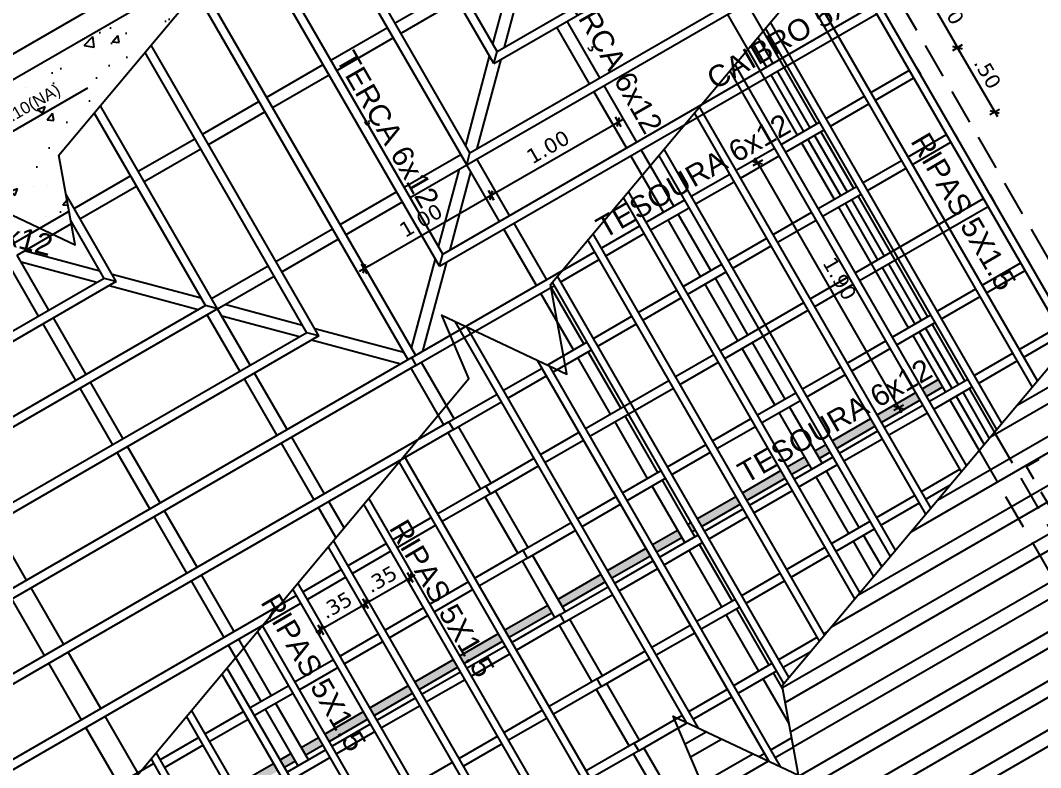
# Model space of a CAD drawing. Extents: x 249 to 354, y 55 to 132.
# Drawn here: x 298.59 to 305.47, y 74.99 to 80.03 of the extents above; entities that cross this region are included whole.
import ezdxf

# ---------------------------------------------------------------- set-up
doc = ezdxf.new("R2010")
doc.units = 0
doc.header["$LTSCALE"] = 0.005
doc.header["$PDMODE"] = 3
for name, pattern in [('CONTINU', [0]), ('DASHDOT', [25.4, 12.7, -6.35, 0, -6.35]), ('HIDDEN', [9.525, 6.35, -3.175])]:
    doc.linetypes.add(name, pattern=pattern)
doc.layers.get('0').update_dxf_attribs({"linetype": 'CONTINUOUS'})
doc.layers.get('Defpoints').update_dxf_attribs({"linetype": 'CONTINUOUS'})
for name, color, linetype in [('01', 1, 'CONTINUOUS'), ('A-CONST', 2, 'DASHDOT'), ('A-PISOS-NIVEL', 1, 'CONTINUOUS'), ('A-PROJCOBERTURA', 7, 'HIDDEN'), ('ARQ-ALV-CORTE', 5, 'CONTINUOUS'), ('ARQ-ALV-ENCOBERTA', 8, 'CONTINUOUS'), ('ARQ-CTA-1_075', 1, 'CONTINUOUS'), ('ARQ-MOB-VISTA', 1, 'CONTINU'), ('ARQ-SMB-1_100', 1, 'CONTINUOUS'), ('ARQ-TLH-VISTA1', 2, 'CONTINUOUS'), ('ARQ-TXT-1_075', 2, 'CONTINUOUS'), ('EST-MAD-VISTA1', 2, 'CONTINUOUS')]:
    doc.layers.add(name, color=color, linetype=linetype)
doc.styles.add('ESC-50-A20', font='arial.ttf', dxfattribs={"height": 0.1})
doc.styles.add('FNDE Text Cota 0075', font='verdana.ttf', dxfattribs={"height": 0.1})
doc.styles.add('FNDE Texto Cota 0025', font='verdana.ttf', dxfattribs={"height": 0.04})
doc.dimstyles.new('FNDE 1-0025', dxfattribs={"dimscale": 5, "dimtxt": 0.04, "dimasz": 0.01, "dimexe": 0.15, "dimexo": 0.15, "dimgap": 0.005, "dimtad": 1, "dimzin": 1, "dimdsep": 46, "dimtxsty": 'FNDE Texto Cota 0025', "dimblk": 'tic', "dimcen": 0.015, "dimdle": 0.15, "dimse1": 1, "dimse2": 1, "dimclrd": 251, "dimclre": 251, "dimclrt": 256, "dimaunit": 1, "dimadec": 3, "dimazin": 0, "dimtfac": 1, "dimtix": 1, "dimtmove": 2, "dimatfit": 3, "dimfxl": 0.15, "dimtvp": 1, "dimtolj": 1, "dimtzin": 0, "dimarcsym": 0})
doc.dimstyles.new('FNDE 1-075', dxfattribs={"dimscale": 2.5, "dimtxt": 0.1, "dimasz": 0.015, "dimexe": 0.15, "dimexo": 0.15, "dimgap": 0.015, "dimtad": 1, "dimzin": 4, "dimdsep": 46, "dimtxsty": 'FNDE Text Cota 0075', "dimblk": 'tic', "dimcen": 0.025, "dimdle": 0.15, "dimse1": 1, "dimse2": 1, "dimclrd": 251, "dimclre": 251, "dimclrt": 256, "dimaunit": 1, "dimadec": 3, "dimazin": 0, "dimtfac": 1, "dimtix": 1, "dimtmove": 2, "dimatfit": 3, "dimldrblk": 'DOTSMALL', "dimfxl": 0.15, "dimtvp": 1, "dimtolj": 1, "dimtzin": 0, "dimarcsym": 0})

# ---------------------------------------------------------------- blocks, each defined once
blk = doc.blocks.new('FNDE-Nível Planta-1_100')
at = {"linetype": 'Continuous', "ltscale": 0.5}
h = blk.add_hatch(color=1, dxfattribs=at)
h.paths.add_polyline_path([(135.657, 7.813), (135.657, 7.981, 0.414214), (135.489, 7.813)])
h.paths.add_polyline_path([(135.657, 7.813), (135.657, 7.645, 0.414214), (135.825, 7.813)])
at = {"color": 1}
for p, q in [((135.657, 8.065), (135.657, 7.561)), ((135.405, 7.813), (135.825, 7.813)), ((135.825, 7.813), (137.338, 7.813))]:
    blk.add_line(p, q, dxfattribs=at)
blk.add_circle((135.657, 7.813), 0.168, dxfattribs=at)
blk = doc.blocks.new('tic')
at = {"color": 251}
for p, q in [((-1, 0), (1, 0)), ((0, -1), (0, 1))]:
    blk.add_line(p, q, dxfattribs=at)
blk.add_line((-0.6, -0.6), (0.6, 0.6))
blk = doc.blocks.new('*D5')
at = {"layer": 'ARQ-CTA-1_075', "color": 251, "lineweight": -2, "transparency": 16777216}
blk.add_line((304.683, 80.2427), (304.8955, 79.8747), dxfattribs=at)
at = {"layer": 'Defpoints', "color": 0, "transparency": 16777216}
for p in [(304.3986, 80.1218), (304.9143, 79.8422), (304.6486, 79.6888)]:
    blk.add_point(p, dxfattribs=at)
at = {"layer": 'ARQ-CTA-1_075', "color": 251, "lineweight": -2, "transparency": 16777216, "xscale": 0.0375, "yscale": 0.0375, "zscale": 0.0375}
for p, rotation in [((304.6643, 80.2752), 119.9999955986708), ((304.9143, 79.8422), 299.9999955986709)]:
    blk.add_blockref('tic', p, dxfattribs=dict(at, rotation=rotation))
at = {"layer": 'ARQ-CTA-1_075', "transparency": 16777216, "insert": (304.8668, 80.1035), "char_height": 0.1, "attachment_point": 5, "rotation": 300, "style": 'FNDE Text Cota 0075'}
blk.add_mtext('\\A1;.50', dxfattribs=at)
blk = doc.blocks.new('_DotSmall')
at = {"color": 0, "linetype": 'ByBlock', "const_width": 0.5}
blk.add_lwpolyline([(-0.0625, 0, 1), (0.0625, 0, 1)], format="xyb", close=True, dxfattribs=at)
blk = doc.blocks.new('*D6')
at = {"layer": 'ARQ-CTA-1_075', "color": 251, "lineweight": -2, "transparency": 16777216}
blk.add_line((304.933, 79.8097), (305.1455, 79.4417), dxfattribs=at)
at = {"layer": 'Defpoints', "color": 0, "transparency": 16777216}
for p in [(304.6486, 79.6888), (305.1643, 79.4092), (304.8986, 79.2558)]:
    blk.add_point(p, dxfattribs=at)
at = {"layer": 'ARQ-CTA-1_075', "color": 251, "lineweight": -2, "transparency": 16777216, "xscale": 0.0375, "yscale": 0.0375, "zscale": 0.0375}
for p, rotation in [((304.9143, 79.8422), 119.9999955986821), ((305.1643, 79.4092), 299.9999955986821)]:
    blk.add_blockref('tic', p, dxfattribs=dict(at, rotation=rotation))
at = {"layer": 'ARQ-CTA-1_075', "transparency": 16777216, "insert": (305.1168, 79.6705), "char_height": 0.1, "attachment_point": 5, "rotation": 300, "style": 'FNDE Text Cota 0075'}
blk.add_mtext('\\A1;.50', dxfattribs=at)
blk = doc.blocks.new('*D7')
at = {"layer": 'ARQ-CTA-1_075', "color": 251, "lineweight": -2, "transparency": 16777216}
blk.add_line((301.8016, 78.8649), (302.594, 79.3224), dxfattribs=at)
at = {"layer": 'Defpoints', "color": 0, "transparency": 16777216}
for p in [(302.6265, 79.3412), (302.7165, 79.1853), (301.8591, 78.6903)]:
    blk.add_point(p, dxfattribs=at)
at = {"layer": 'ARQ-CTA-1_075', "color": 251, "lineweight": -2, "transparency": 16777216, "xscale": 0.0375, "yscale": 0.0375, "zscale": 0.0375}
for p, rotation in [((302.6265, 79.3412), 29.99999559867306), ((301.7691, 78.8462), 209.9999955986731)]:
    blk.add_blockref('tic', p, dxfattribs=dict(at, rotation=rotation))
at = {"layer": 'ARQ-CTA-1_075', "transparency": 16777216, "insert": (302.153, 79.1712), "char_height": 0.1, "attachment_point": 5, "rotation": 30, "style": 'FNDE Text Cota 0075'}
blk.add_mtext('\\A1;1.00', dxfattribs=at)
blk = doc.blocks.new('*D9')
at = {"layer": 'ARQ-CTA-1_075', "color": 251, "lineweight": -2, "transparency": 16777216}
blk.add_line((296.3786, 79.9379), (301.7696, 83.0504), dxfattribs=at)
at = {"layer": 'Defpoints', "color": 0, "transparency": 16777216}
for p in [(301.802, 83.0692), (301.9524, 82.8087), (296.4965, 79.6587)]:
    blk.add_point(p, dxfattribs=at)
at = {"layer": 'ARQ-CTA-1_075', "color": 251, "lineweight": -2, "transparency": 16777216, "xscale": 0.0375, "yscale": 0.0375, "zscale": 0.0375}
for p, rotation in [((301.802, 83.0692), 29.99999559865756), ((296.3461, 79.9192), 209.9999955986576)]:
    blk.add_blockref('tic', p, dxfattribs=dict(at, rotation=rotation))
at = {"layer": 'ARQ-CTA-1_075', "transparency": 16777216, "insert": (299.0293, 81.5717), "char_height": 0.1, "attachment_point": 5, "rotation": 30, "style": 'FNDE Text Cota 0075'}
blk.add_mtext('\\A1;6.30', dxfattribs=at)
blk = doc.blocks.new('*D11')
at = {"layer": 'ARQ-CTA-1_075', "color": 251, "lineweight": -2, "transparency": 16777216}
blk.add_line((295.4519, 79.743), (302.4017, 83.7555), dxfattribs=at)
at = {"layer": 'Defpoints', "color": 0, "transparency": 16777216}
for p in [(302.4342, 83.7743), (302.7318, 83.2587), (295.717, 79.2087)]:
    blk.add_point(p, dxfattribs=at)
at = {"layer": 'ARQ-CTA-1_075', "color": 251, "lineweight": -2, "transparency": 16777216, "xscale": 0.0375, "yscale": 0.0375, "zscale": 0.0375}
for p, rotation in [((302.4342, 83.7743), 29.99999559867355), ((295.4194, 79.7243), 209.9999955986735)]:
    blk.add_blockref('tic', p, dxfattribs=dict(at, rotation=rotation))
at = {"layer": 'ARQ-CTA-1_075', "transparency": 16777216, "insert": (298.8819, 81.827), "char_height": 0.1, "attachment_point": 5, "rotation": 30, "style": 'FNDE Text Cota 0075'}
blk.add_mtext('\\A1;8.10', dxfattribs=at)
blk = doc.blocks.new('*D13')
at = {"layer": 'ARQ-CTA-1_075', "color": 251, "lineweight": -2, "transparency": 16777216}
blk.add_line((295.8357, 78.1947), (303.6732, 64.6197), dxfattribs=at)
at = {"layer": 'Defpoints', "color": 0, "transparency": 16777216}
for p in [(296.167, 78.4293), (304.042, 64.7894), (303.6919, 64.5872)]:
    blk.add_point(p, dxfattribs=at)
at = {"layer": 'ARQ-CTA-1_075', "color": 251, "lineweight": -2, "transparency": 16777216, "xscale": 0.0375, "yscale": 0.0375, "zscale": 0.0375}
for p, rotation in [((295.8169, 78.2271), 119.9999955986726), ((303.6919, 64.5872), 299.9999955986726)]:
    blk.add_blockref('tic', p, dxfattribs=dict(at, rotation=rotation))
at = {"layer": 'ARQ-CTA-1_075', "transparency": 16777216, "insert": (299.8312, 71.4516), "char_height": 0.1, "attachment_point": 5, "rotation": 300, "style": 'FNDE Text Cota 0075'}
blk.add_mtext('\\A1;15.75', dxfattribs=at)
blk = doc.blocks.new('*D15')
at = {"layer": 'ARQ-CTA-1_075', "color": 251, "lineweight": -2, "transparency": 16777216}
blk.add_line((295.1974, 78.8654), (303.9349, 63.7316), dxfattribs=at)
at = {"layer": 'Defpoints', "color": 0, "transparency": 16777216}
for p in [(295.717, 79.2087), (304.492, 64.01), (303.9536, 63.6991)]:
    blk.add_point(p, dxfattribs=at)
at = {"layer": 'ARQ-CTA-1_075', "color": 251, "lineweight": -2, "transparency": 16777216, "xscale": 0.0375, "yscale": 0.0375, "zscale": 0.0375}
for p, rotation in [((295.1786, 78.8978), 119.9999955986736), ((303.9536, 63.6991), 299.9999955986736)]:
    blk.add_blockref('tic', p, dxfattribs=dict(at, rotation=rotation))
at = {"layer": 'ARQ-CTA-1_075', "transparency": 16777216, "insert": (299.6429, 71.3428), "char_height": 0.1, "attachment_point": 5, "rotation": 300, "style": 'FNDE Text Cota 0075'}
blk.add_mtext('\\A1;17.55', dxfattribs=at)
blk = doc.blocks.new('*D51')
at = {"layer": 'ARQ-CTA-1_075', "color": 251, "lineweight": -2, "transparency": 16777216}
blk.add_line((300.6513, 75.9376), (300.8894, 76.075), dxfattribs=at)
at = {"layer": 'Defpoints', "color": 0, "transparency": 16777216}
for p in [(300.9219, 76.0938), (301.0111, 75.9393), (300.708, 75.7643)]:
    blk.add_point(p, dxfattribs=at)
at = {"layer": 'ARQ-CTA-1_075', "color": 251, "lineweight": -2, "transparency": 16777216, "xscale": 0.0375, "yscale": 0.0375, "zscale": 0.0375}
for p, rotation in [((300.9219, 76.0938), 29.99999559865185), ((300.6188, 75.9188), 209.9999955986519)]:
    blk.add_blockref('tic', p, dxfattribs=dict(at, rotation=rotation))
at = {"layer": 'ARQ-CTA-1_075', "transparency": 16777216, "insert": (300.7255, 76.0839), "char_height": 0.1, "attachment_point": 5, "rotation": 30, "style": 'FNDE Text Cota 0075'}
blk.add_mtext('\\A1;.35', dxfattribs=at)
blk = doc.blocks.new('*D52')
at = {"layer": 'ARQ-CTA-1_075', "color": 251, "lineweight": -2, "transparency": 16777216}
blk.add_line((300.9543, 76.1125), (301.1924, 76.25), dxfattribs=at)
at = {"layer": 'Defpoints', "color": 0, "transparency": 16777216}
for p in [(301.2249, 76.2688), (301.3141, 76.1142), (301.0111, 75.9393)]:
    blk.add_point(p, dxfattribs=at)
at = {"layer": 'ARQ-CTA-1_075', "color": 251, "lineweight": -2, "transparency": 16777216, "xscale": 0.0375, "yscale": 0.0375, "zscale": 0.0375}
for p, rotation in [((301.2249, 76.2688), 29.99999559865185), ((300.9219, 76.0938), 209.9999955986519)]:
    blk.add_blockref('tic', p, dxfattribs=dict(at, rotation=rotation))
at = {"layer": 'ARQ-CTA-1_075', "transparency": 16777216, "insert": (301.0286, 76.2589), "char_height": 0.1, "attachment_point": 5, "rotation": 30, "style": 'FNDE Text Cota 0075'}
blk.add_mtext('\\A1;.35', dxfattribs=at)
blk = doc.blocks.new('*D53')
at = {"layer": 'ARQ-CTA-1_075', "color": 251, "lineweight": -2, "transparency": 16777216}
blk.add_line((303.5848, 79.0313), (304.4988, 77.4482), dxfattribs=at)
at = {"layer": 'Defpoints', "color": 0, "transparency": 16777216}
for p in [(303.4578, 79.0013), (304.5176, 77.4158), (304.4093, 77.3533)]:
    blk.add_point(p, dxfattribs=at)
at = {"layer": 'ARQ-CTA-1_075', "color": 251, "lineweight": -2, "transparency": 16777216, "xscale": 0.0375, "yscale": 0.0375, "zscale": 0.0375}
for p, rotation in [((303.5661, 79.0638), 119.9999955986683), ((304.5176, 77.4158), 299.9999955986683)]:
    blk.add_blockref('tic', p, dxfattribs=dict(at, rotation=rotation))
at = {"layer": 'ARQ-CTA-1_075', "transparency": 16777216, "insert": (304.1194, 78.2846), "char_height": 0.1, "attachment_point": 5, "rotation": 300, "style": 'FNDE Text Cota 0075'}
blk.add_mtext('\\A1;1.90', dxfattribs=at)
blk = doc.blocks.new('*D54')
at = {"layer": 'ARQ-CTA-1_075', "color": 251, "lineweight": -2, "transparency": 16777216}
blk.add_line((300.9442, 78.3699), (301.7367, 78.8274), dxfattribs=at)
at = {"layer": 'Defpoints', "color": 0, "transparency": 16777216}
for p in [(301.7691, 78.8462), (301.8591, 78.6903), (301.0018, 78.1953)]:
    blk.add_point(p, dxfattribs=at)
at = {"layer": 'ARQ-CTA-1_075', "color": 251, "lineweight": -2, "transparency": 16777216, "xscale": 0.0375, "yscale": 0.0375, "zscale": 0.0375}
for p, rotation in [((301.7691, 78.8462), 29.99999559867306), ((300.9118, 78.3512), 209.9999955986731)]:
    blk.add_blockref('tic', p, dxfattribs=dict(at, rotation=rotation))
at = {"layer": 'ARQ-CTA-1_075', "transparency": 16777216, "insert": (301.2957, 78.6762), "char_height": 0.1, "attachment_point": 5, "rotation": 30, "style": 'FNDE Text Cota 0075'}
blk.add_mtext('\\A1;1.00', dxfattribs=at)

msp = doc.modelspace()

# ---------------------------------------------------------------- hatches: boundary and pattern name
at = {"layer": '01', "linetype": 'Continuous'}
h = msp.add_hatch(color=251, dxfattribs=at)
h.dxf.hatch_style = 1
h.paths.add_polyline_path([(299.6961, 74.6667), (299.5879, 74.6042), (299.6179, 74.5522), (299.7261, 74.6147)])
h.paths.add_polyline_path([(300.0293, 74.7897), (299.9993, 74.8417), (299.7394, 74.6917), (299.7694, 74.6397)])
h.paths.add_polyline_path([(300.3324, 74.9647), (300.3024, 75.0167), (300.0426, 74.8667), (300.0726, 74.8147)])
h.paths.add_polyline_path([(300.4193, 75.0842), (300.3457, 75.0417), (300.3757, 74.9897), (300.4493, 75.0322)])
h.paths.add_polyline_path([(300.6355, 75.1397), (300.6055, 75.1917), (300.4885, 75.1242), (300.5185, 75.0722)])
h.paths.add_polyline_path([(300.9386, 75.3147), (300.9086, 75.3667), (300.6488, 75.2167), (300.6788, 75.1647)])
h.paths.add_polyline_path([(301.2417, 75.4897), (301.2117, 75.5417), (300.9519, 75.3917), (300.9819, 75.3397)])
h.paths.add_polyline_path([(301.5448, 75.6647), (301.5148, 75.7167), (301.255, 75.5667), (301.285, 75.5147)])
h.paths.add_polyline_path([(301.8479, 75.8397), (301.8179, 75.8917), (301.5581, 75.7417), (301.5881, 75.6897)])
h.paths.add_polyline_path([(302.1813, 76.0323), (302.1513, 76.0842), (301.8612, 75.9167), (301.8912, 75.8647)])
h.paths.add_polyline_path([(302.5407, 76.2398), (302.5107, 76.2917), (302.2206, 76.1242), (302.2506, 76.0723)])
h.paths.add_polyline_path([(302.8438, 76.4148), (302.8138, 76.4667), (302.554, 76.3167), (302.584, 76.2648)])
h.paths.add_polyline_path([(303.056, 76.5373), (303.026, 76.5892), (302.8571, 76.4917), (302.8871, 76.4398)])
h.paths.add_polyline_path([(303.45, 76.7648), (303.42, 76.8167), (303.1602, 76.6667), (303.1902, 76.6148)])
h.paths.add_polyline_path([(303.7532, 76.9398), (303.7232, 76.9917), (303.4633, 76.8417), (303.4933, 76.7898)])
h.paths.add_polyline_path([(303.9134, 77.0323), (303.8834, 77.0842), (303.7665, 77.0167), (303.7965, 76.9648)])
h.paths.add_polyline_path([(303.1169, 76.6417), (303.0953, 76.6292), (303.1253, 76.5773), (303.1469, 76.5898)])
h.paths.add_polyline_path([(304.814, 77.5523), (304.784, 77.6042), (304.6758, 77.5417), (304.7058, 77.4898)])
h.paths.add_polyline_path([(304.6625, 77.4648), (304.6325, 77.5167), (304.3727, 77.3667), (304.4027, 77.3148)])
h.paths.add_polyline_path([(304.3594, 77.2898), (304.3294, 77.3417), (304.0696, 77.1917), (304.0996, 77.1398)])
h.paths.add_polyline_path([(304.0563, 77.1148), (304.0263, 77.1667), (303.9526, 77.1242), (303.9826, 77.0723)])
at = {"layer": 'A-PISOS-NIVEL'}
h = msp.add_hatch(dxfattribs=at)
h.set_pattern_fill('ANSI32', color=256, scale=0.03, angle=165, style=0)
h.set_pattern_definition([(210, (137.56273, 99.5827), (0.142875, -0.24746677), []), (210, (137.43262, 99.61757), (0.142875, -0.24746677), [])])
h.paths.add_polyline_path([(305.9247, 76.5285), (305.8747, 76.6151), (305.9613, 76.6651), (306.0113, 76.5785)], flags=16)
h.paths.add_polyline_path([(302.9798, 74.6492), (302.9473, 74.6305), (300.2336, 71.3858), (304.4638, 64.059), (305.9315, 69.5367)])
h.paths.add_polyline_path([(302.9572, 71.678), (303.343, 71.0099), (302.8287, 71.1584)])
h.paths.add_polyline_path([(305.7782, 77.9822), (303.7308, 75.5411), (303.8409, 74.9366), (303.0913, 75.291), (303.0309, 75.2561), (303.1788, 74.9072), (303.0276, 74.7265), (306.0008, 69.5767), (311.4786, 68.109)])
h.paths.add_polyline_path([(305.7315, 73.2797), (306.2458, 73.1312), (306.1173, 72.6116)])
at = {"layer": 'ARQ-ALV-ENCOBERTA'}
h = msp.add_hatch(dxfattribs=at)
h.set_pattern_fill('AR-CONC', color=251, scale=0.003, style=0)
h.set_pattern_definition([(50, (163.67818, 179.1459), (0.546554, -0.0478173), [0.05715, -0.62865]), (355, (163.6782, 179.1459), (-0.1057303, 0.5731705), [0.04572, -0.5029218]), (100.45144, (163.7237, 179.1419), (0.4408237, 0.5253533), [0.04857, -0.5342707]), (46.1842, (163.6782, 179.2983), (0.813237, -0.126127), [0.085725, -0.942975]), (96.63556, (163.74595, 179.2878), (0.7122124, 0.7422784), [0.072855, -0.801407]), (351.18415, (163.6782, 179.2983), (0.7122124, 0.7422784), [0.06858, -0.754379]), (21, (163.75438, 179.2602), (0.4548432, -0.3067956), [0.05715, -0.62865]), (326, (163.7544, 179.2602), (0.185406, 0.5525639), [0.04572, -0.50292]), (71.45144, (163.7923, 179.2346), (0.6402493, 0.2457683), [0.04857, -0.5342698]), (37.5, (163.67818, 179.14588), (0.0092658, 0.25366512), [0, -0.496824, 0, -0.51054, 0, -0.504825]), (7.5, (163.67818, 179.14588), (0.200459, 0.30054172), [0, -0.291084, 0, -0.485394, 0, -0.192405]), (327.5, (163.50825, 179.14588), (0.40677179, -0.01718623), [0, -0.1905, 0, -0.59436, 0, -0.78867]), (317.5, (163.43205, 179.1459), (0.44438754, 0.0762795), [0, -0.24765, 0, -0.394716, 0, -0.56007])])
h.paths.add_polyline_path([(298.1209, 78.9108), (298.7257, 78.6248), (298.9231, 78.7388), (298.8543, 79.1165), (299.9782, 80.4564), (297.1514, 78.8244), (297.7381, 77.8081), (298.3023, 78.4826)])

# ---------------------------------------------------------------- linework, layer by layer
at = {"layer": 'A-CONST'}
msp.add_lwpolyline([(308.1458, 73.8815), (307.4294, 73.4679), (305.3794, 77.0186), (306.0958, 77.4322)], dxfattribs=at)
at = {"layer": 'A-PISOS-NIVEL', "color": 2}
for p, q in [((301.8095, 79.8163), (300.8439, 81.4887)), ((301.7875, 79.7344), (300.8029, 81.4397)), ((301.6264, 79.1333), (300.502, 81.081)), ((301.6045, 79.0513), (300.4609, 81.032)), ((301.8095, 79.8163), (303.8836, 81.0138)), ((301.7875, 79.7344), (303.9136, 80.9619)), ((301.4434, 78.4503), (300.16, 80.6732)), ((301.4215, 78.3683), (300.119, 80.6243)), ((301.6264, 79.1333), (304.1336, 80.5808)), ((301.6045, 79.0513), (304.1203, 80.5038)), ((301.2604, 77.7673), (299.8181, 80.2656)), ((301.2085, 77.7373), (299.777, 80.2166)), ((301.4434, 78.4503), (304.3403, 80.1228)), ((301.4215, 78.3683), (304.3703, 80.0708)), ((300.5255, 77.9203), (299.4351, 79.8089)), ((300.6074, 77.8983), (299.4761, 79.8579)), ((301.7875, 79.7344), (301.8095, 79.8163)), ((304.3305, 79.5398), (304.5903, 79.6898)), ((304.6336, 79.7148), (304.6636, 79.6628)), ((304.3605, 79.4878), (304.6203, 79.6378)), ((304.0274, 79.3648), (304.2872, 79.5148)), ((299.8424, 78.1033), (299.0931, 79.4012)), ((299.9244, 78.0814), (299.1341, 79.4501)), ((304.0574, 79.3128), (304.3172, 79.4628)), ((303.7243, 79.1898), (303.9841, 79.3398)), ((303.7543, 79.1378), (304.0141, 79.2878)), ((304.8836, 79.2818), (304.9136, 79.2298)), ((304.5805, 79.1068), (304.8403, 79.2568)), ((304.6105, 79.0548), (304.8703, 79.2048)), ((301.6045, 79.0513), (301.6264, 79.1333)), ((303.4212, 79.0148), (303.681, 79.1648)), ((303.4512, 78.9628), (303.711, 79.1128)), ((304.2774, 78.9318), (304.5372, 79.0818)), ((303.118, 78.8398), (303.3779, 78.9898)), ((304.3074, 78.8798), (304.5672, 79.0298)), ((303.148, 78.7878), (303.4079, 78.9378)), ((299.2414, 78.2644), (298.9026, 78.8511)), ((303.9743, 78.7568), (304.2341, 78.9068)), ((304.0043, 78.7048), (304.2641, 78.8548)), ((305.1336, 78.8488), (305.1636, 78.7968)), ((302.8149, 78.6648), (303.0748, 78.8148)), ((304.2243, 78.3238), (305.0903, 78.8238)), ((302.8449, 78.6128), (303.1048, 78.7628)), ((303.6712, 78.5818), (303.931, 78.7318)), ((304.2543, 78.2718), (305.1203, 78.7718)), ((299.1594, 78.2863), (298.9345, 78.6759)), ((302.5118, 78.4898), (302.7716, 78.6398)), ((303.7012, 78.5298), (303.961, 78.6798)), ((302.5418, 78.4378), (302.8016, 78.5878)), ((303.368, 78.4068), (303.6279, 78.5568)), ((303.398, 78.3548), (303.6579, 78.5048)), ((301.2344, 77.7523), (302.4685, 78.4648)), ((301.4215, 78.3683), (301.4434, 78.4503)), ((302.2387, 78.2628), (302.4985, 78.4128)), ((303.0649, 78.2318), (303.3247, 78.3818)), ((305.0805, 78.2407), (305.3403, 78.3907)), ((305.3836, 78.4157), (305.4136, 78.3638)), ((303.0949, 78.1798), (303.3547, 78.3298)), ((303.9212, 78.1488), (304.181, 78.2988)), ((305.1105, 78.1888), (305.3703, 78.3388)), ((299.2414, 78.2644), (297.1153, 77.0369)), ((299.1594, 78.2863), (297.1844, 77.1461)), ((299.2414, 78.2644), (299.1594, 78.2863)), ((301.2644, 77.7003), (302.1954, 78.2378)), ((303.9512, 78.0968), (304.211, 78.2468)), ((302.7618, 78.0568), (303.0216, 78.2068)), ((304.7774, 78.0657), (305.0372, 78.2157)), ((304.8074, 78.0138), (305.0672, 78.1638)), ((299.8424, 78.1033), (297.3353, 76.6558)), ((299.9244, 78.0814), (299.8424, 78.1033)), ((302.7918, 78.0048), (303.0516, 78.1548)), ((303.3149, 77.7988), (303.8779, 78.1238)), ((299.9244, 78.0814), (297.3653, 76.6038)), ((302.4587, 77.8818), (302.7185, 78.0318)), ((303.3449, 77.7468), (303.9079, 78.0718)), ((304.4743, 77.8907), (304.7341, 78.0407)), ((302.4887, 77.8298), (302.7485, 77.9798)), ((304.5043, 77.8388), (304.7641, 77.9888)), ((305.3305, 77.8077), (305.5903, 77.9577)), ((300.5255, 77.9203), (297.5853, 76.2228)), ((300.6074, 77.8983), (297.6153, 76.1708)), ((300.6074, 77.8983), (300.5255, 77.9203)), ((305.3605, 77.7558), (305.6203, 77.9058)), ((302.148, 77.7024), (302.4154, 77.8568)), ((304.1712, 77.7157), (304.431, 77.8657)), ((304.2012, 77.6638), (304.461, 77.8138)), ((301.2344, 77.7523), (297.8353, 75.7898)), ((301.2644, 77.7003), (301.2344, 77.7523)), ((302.1856, 77.6548), (302.4454, 77.8048)), ((303.0118, 77.6238), (303.2716, 77.7738)), ((305.0274, 77.6327), (305.2872, 77.7827)), ((301.2644, 77.7003), (297.8653, 75.7378)), ((301.8525, 77.5318), (302.1123, 77.6818)), ((303.0418, 77.5718), (303.3016, 77.7218)), ((303.868, 77.5407), (304.1279, 77.6907)), ((305.0574, 77.5808), (305.3172, 77.7308)), ((301.8825, 77.4798), (302.1423, 77.6298)), ((303.898, 77.4888), (304.1579, 77.6388)), ((304.7243, 77.4577), (304.9841, 77.6077)), ((302.4056, 77.2738), (302.9685, 77.5988)), ((302.4356, 77.2218), (302.9985, 77.5468)), ((304.7543, 77.4058), (305.0141, 77.5558)), ((301.4844, 77.3193), (301.8092, 77.5068)), ((303.5649, 77.3657), (303.8247, 77.5157)), ((301.5144, 77.2673), (301.8392, 77.4548)), ((303.5949, 77.3138), (303.8547, 77.4638)), ((304.4212, 77.2827), (304.681, 77.4327)), ((303.2618, 77.1907), (303.5216, 77.3407)), ((304.4512, 77.2308), (304.711, 77.3808)), ((301.4844, 77.3193), (298.0853, 75.3568)), ((301.5144, 77.2673), (298.1153, 75.3048)), ((301.5144, 77.2673), (301.4844, 77.3193)), ((303.2918, 77.1388), (303.5516, 77.2888)), ((302.1025, 77.0988), (302.3623, 77.2488)), ((302.1325, 77.0468), (302.3923, 77.1968)), ((304.118, 77.1077), (304.3779, 77.2577)), ((304.148, 77.0558), (304.4079, 77.2058)), ((302.9587, 77.0157), (303.2185, 77.1657)), ((301.7344, 76.8863), (302.0592, 77.0738)), ((302.9887, 76.9638), (303.2485, 77.1138)), ((303.8149, 76.9327), (304.0748, 77.0827)), ((301.7644, 76.8343), (302.0892, 77.0218)), ((302.6556, 76.8407), (302.9154, 76.9907)), ((303.8449, 76.8808), (304.1048, 77.0308)), ((304.6712, 76.8497), (304.931, 76.9997)), ((304.9743, 77.0247), (304.976, 77.0257)), ((302.6856, 76.7888), (302.9454, 76.9388)), ((301.7344, 76.8863), (301.4097, 76.6988)), ((301.7644, 76.8343), (301.7344, 76.8863)), ((303.5118, 76.7577), (303.7716, 76.9077)), ((303.5418, 76.7058), (303.8016, 76.8558)), ((304.7012, 76.7978), (304.8633, 76.8914)), ((301.7644, 76.8343), (301.4397, 76.6468)), ((302.3525, 76.6657), (302.6123, 76.8157)), ((304.368, 76.6747), (304.6279, 76.8247)), ((302.3825, 76.6138), (302.6423, 76.7638)), ((303.2087, 76.5827), (303.4685, 76.7327)), ((304.398, 76.6228), (304.6579, 76.7728)), ((301.3664, 76.6738), (301.1066, 76.5238)), ((303.2387, 76.5308), (303.4985, 76.6808)), ((304.0649, 76.4997), (304.3247, 76.6497)), ((301.3964, 76.6218), (301.1366, 76.4718)), ((301.9844, 76.4532), (302.3092, 76.6407)), ((302.0144, 76.4013), (302.3392, 76.5888)), ((304.0949, 76.4478), (304.3547, 76.5978)), ((302.9056, 76.4077), (303.1654, 76.5577)), ((302.9356, 76.3558), (303.1954, 76.5058)), ((301.0633, 76.4988), (300.8035, 76.3488)), ((301.0933, 76.4468), (300.8335, 76.2968)), ((301.9844, 76.4532), (301.6597, 76.2657)), ((302.0144, 76.4013), (301.9844, 76.4532)), ((303.7618, 76.3247), (304.0216, 76.4747)), ((302.0144, 76.4013), (301.6897, 76.2138)), ((302.6025, 76.2327), (302.8623, 76.3827)), ((303.7918, 76.2728), (304.0516, 76.4228)), ((300.7602, 76.3238), (300.5004, 76.1738)), ((302.6325, 76.1808), (302.8923, 76.3308)), ((303.4587, 76.1497), (303.7185, 76.2997)), ((300.7902, 76.2718), (300.5304, 76.1218)), ((301.6164, 76.2407), (301.3566, 76.0907)), ((303.4887, 76.0978), (303.7485, 76.2478)), ((301.6464, 76.1888), (301.3866, 76.0388)), ((302.2344, 76.0202), (302.5592, 76.2077)), ((300.4571, 76.1488), (298.3353, 74.9238)), ((300.4871, 76.0968), (298.3653, 74.8718)), ((302.2644, 75.9683), (302.5892, 76.1558)), ((303.1556, 75.9747), (303.4154, 76.1247)), ((301.3133, 76.0657), (301.0535, 75.9157)), ((303.1856, 75.9228), (303.4454, 76.0728)), ((301.3433, 76.0138), (301.0835, 75.8638)), ((302.2344, 76.0202), (301.9097, 75.8327)), ((302.2644, 75.9683), (301.9397, 75.7808)), ((302.2644, 75.9683), (302.2344, 76.0202)), ((301.0102, 75.8907), (300.7504, 75.7407)), ((302.8525, 75.7997), (303.1123, 75.9497)), ((302.8825, 75.7478), (303.1423, 75.8978)), ((304.0118, 75.8917), (304.037, 75.9063)), ((301.0402, 75.8388), (300.7804, 75.6888)), ((303.7087, 75.7167), (303.9685, 75.8667)), ((301.8664, 75.8077), (301.6066, 75.6577)), ((301.8964, 75.7558), (301.6366, 75.6058)), ((302.4844, 75.5872), (302.8092, 75.7747)), ((303.7387, 75.6647), (303.9244, 75.7719)), ((300.7071, 75.7157), (300.4472, 75.5657)), ((302.5144, 75.5353), (302.8392, 75.7228)), ((303.4056, 75.5417), (303.6654, 75.6917)), ((300.7371, 75.6638), (300.4772, 75.5138)), ((301.5633, 75.6327), (301.3035, 75.4827)), ((303.4356, 75.4897), (303.6954, 75.6397)), ((301.5933, 75.5808), (301.3335, 75.4308)), ((302.4844, 75.5872), (302.1597, 75.3997)), ((302.5144, 75.5353), (302.4844, 75.5872)), ((300.4039, 75.5407), (300.1441, 75.3907)), ((300.4339, 75.4888), (300.1741, 75.3388)), ((302.5144, 75.5353), (302.1897, 75.3478)), ((303.1025, 75.3667), (303.3623, 75.5167)), ((301.2602, 75.4577), (301.0004, 75.3077)), ((301.2902, 75.4058), (301.0304, 75.2558)), ((303.1325, 75.3147), (303.3923, 75.4647)), ((300.1008, 75.3657), (299.841, 75.2157)), ((302.1164, 75.3747), (301.8566, 75.2247)), ((302.7344, 75.1542), (303.0592, 75.3417)), ((300.1308, 75.3138), (299.871, 75.1638)), ((300.9571, 75.2827), (300.6972, 75.1327)), ((302.1464, 75.3228), (301.8866, 75.1728)), ((302.7644, 75.1022), (303.0913, 75.291)), ((300.9871, 75.2308), (300.7272, 75.0808)), ((301.8133, 75.1997), (301.5535, 75.0497)), ((299.7977, 75.1907), (299.5379, 75.0407)), ((299.8277, 75.1388), (299.5679, 74.9888)), ((301.8433, 75.1478), (301.5835, 74.9978)), ((302.7344, 75.1542), (302.4097, 74.9667)), ((302.7644, 75.1022), (302.7344, 75.1542)), ((303.6556, 75.1087), (303.7949, 75.1891)), ((300.6539, 75.1077), (300.3941, 74.9577)), ((302.7644, 75.1022), (302.4397, 74.9147)), ((303.5751, 75.0622), (303.6123, 75.0837)), ((303.6856, 75.0567), (303.8063, 75.1264)), ((299.4946, 75.0157), (298.5853, 74.4908)), ((300.6839, 75.0558), (300.4241, 74.9058)), ((301.5102, 75.0247), (301.2504, 74.8747))]:
    msp.add_line(p, q, dxfattribs=at)
at = {"layer": 'A-PROJCOBERTURA', "ltscale": 7.5}
for points in [[(300.2336, 71.3858), (295.717, 79.2087), (302.7318, 83.2587), (305.7782, 77.9822)], [(305.1627, 77.2483), (310.2774, 68.3894), (304.8215, 65.2394), (300.8484, 72.1209)], [(305.0601, 77.126), (310.0725, 68.4443), (304.8764, 65.4443), (300.9509, 72.2435)]]:
    msp.add_lwpolyline(points, dxfattribs=at)
at = {"layer": 'ARQ-ALV-CORTE'}
for points in [[(296.9465, 78.8793), (300.5145, 80.9393)], [(297.8864, 77.5513), (297.1514, 78.8244), (300.1565, 80.5594)], [(303.4924, 80.1413), (303.9624, 79.3273)], [(303.3625, 80.0663), (303.8325, 79.2523)], [(303.9924, 79.2753), (304.2124, 78.8943)], [(303.8625, 79.2003), (304.0825, 78.8193)], [(304.2424, 78.8423), (304.7124, 78.0282)], [(304.1125, 78.7673), (304.5825, 77.9532)], [(304.7424, 77.9763), (304.9624, 77.5952)], [(304.6125, 77.9013), (304.8325, 77.5202)], [(304.9924, 77.5433), (305.1627, 77.2483)], [(304.8625, 77.4683), (305.0601, 77.126)], [(298.6364, 76.2523), (298.4164, 76.6333)], [(298.8864, 75.8193), (298.6664, 76.2003)], [(298.7565, 75.7443), (298.5365, 76.1253)], [(299.1364, 75.3863), (298.9164, 75.7673)], [(299.0065, 75.3113), (298.7865, 75.6923)], [(299.3864, 74.9532), (299.1664, 75.3343)], [(299.2565, 74.8782), (299.0365, 75.2593)]]:
    msp.add_lwpolyline(points, dxfattribs=at)
at = {"layer": 'ARQ-ALV-ENCOBERTA', "color": 251}
for p, q in [((303.5677, 79.9109), (303.6691, 79.7353)), ((303.5335, 79.8701), (303.6258, 79.7103)), ((303.6991, 79.6833), (303.9191, 79.3023)), ((303.6558, 79.6583), (303.8758, 79.2773)), ((303.9058, 79.2253), (304.1258, 78.8443)), ((303.9491, 79.2503), (304.1691, 78.8693)), ((304.1558, 78.7923), (304.3758, 78.4113)), ((304.1991, 78.8173), (304.4191, 78.4363)), ((304.4491, 78.3843), (304.6691, 78.0032)), ((304.4058, 78.3593), (304.6258, 77.9782)), ((304.6991, 77.9513), (304.9191, 77.5702)), ((304.6558, 77.9263), (304.8758, 77.5452)), ((304.9058, 77.4933), (305.0943, 77.1668)), ((304.9491, 77.5183), (305.1285, 77.2076))]:
    msp.add_line(p, q, dxfattribs=at)
at = {"layer": 'ARQ-MOB-VISTA'}
for p, q in [((305.6927, 77.8803), (304.132, 80.5836)), ((305.6586, 77.8395), (304.0978, 80.5428)), ((305.4534, 77.5949), (303.8926, 80.2982)), ((305.4192, 77.5541), (303.8584, 80.2575)), ((305.1798, 77.2687), (303.619, 79.9721)), ((305.214, 77.3095), (303.6532, 80.0128)), ((304.9404, 76.9833), (303.3797, 79.6867)), ((304.9746, 77.0241), (303.4139, 79.7274)), ((304.7011, 76.6979), (303.1403, 79.4013)), ((304.7353, 76.7387), (303.1745, 79.442)), ((304.4959, 76.4533), (302.9351, 79.1567)), ((304.4617, 76.4125), (302.9009, 79.1159)), ((304.2565, 76.1679), (302.6957, 78.8713)), ((304.2223, 76.1272), (302.6615, 78.8305)), ((304.0171, 75.8825), (302.4564, 78.5859)), ((303.9829, 75.8418), (302.4222, 78.5451)), ((303.7778, 75.5971), (302.217, 78.3005)), ((303.7436, 75.5564), (302.1828, 78.2597)), ((303.0875, 75.2928), (301.5267, 77.9961)), ((303.1669, 75.2552), (301.6061, 77.9586)), ((303.6434, 75.0299), (302.0826, 77.7333)), ((303.7228, 74.9924), (302.162, 77.6957)), ((302.7441, 74.3875), (301.1833, 77.0908)), ((302.7099, 74.3467), (301.1492, 77.05)), ((302.505, 74.1016), (300.9442, 76.805)), ((302.4708, 74.0608), (300.9101, 76.7641)), ((302.2659, 73.8157), (300.7051, 76.5191)), ((302.2317, 73.7749), (300.671, 76.4782)), ((302.0268, 73.5299), (300.466, 76.2332)), ((301.9926, 73.489), (300.4319, 76.1924)), ((301.7535, 73.2032), (300.1928, 75.9065)), ((301.7877, 73.244), (300.2269, 75.9473)), ((301.5144, 72.9173), (299.9537, 75.6206)), ((301.5486, 72.9581), (299.9878, 75.6615)), ((301.3095, 72.6723), (299.7487, 75.3756)), ((301.2754, 72.6314), (299.7146, 75.3348)), ((301.0704, 72.3864), (299.5096, 75.0897)), ((301.0363, 72.3456), (299.4755, 75.0489))]:
    msp.add_line(p, q, dxfattribs=at)
at = {"layer": 'ARQ-SMB-1_100', "color": 1}
for points in [[(296.4975, 76.3248), (298.3023, 78.4826), (298.1209, 78.9108), (298.9644, 78.5119), (298.8543, 79.1165), (302.9045, 83.9454)], [(298.1495, 73.4635), (301.618, 77.6105), (301.4366, 78.0387), (302.2801, 77.6399), (302.17, 78.2445), (304.5546, 81.0875)], [(299.7103, 70.7602), (303.1788, 74.9072), (302.9973, 75.3354), (303.8409, 74.9366), (303.7308, 75.5411), (306.1153, 78.3841)]]:
    msp.add_lwpolyline(points, dxfattribs=at)
at = {"layer": 'ARQ-TLH-VISTA1', "color": 3}
for p, q in [((301.7812, 79.8653), (301.9179, 80.3754)), ((301.8584, 79.8446), (301.9951, 80.3547)), ((301.1214, 80.008), (301.5025, 80.228)), ((301.1614, 79.9387), (301.5425, 80.1587)), ((302.5011, 79.6383), (302.2811, 80.0194)), ((300.6884, 79.758), (301.0695, 79.978)), ((302.4319, 79.5983), (302.2119, 79.9794)), ((300.7284, 79.6887), (301.1095, 79.9087)), ((301.5982, 79.1823), (301.7592, 79.7833)), ((301.6754, 79.1616), (301.8365, 79.7626)), ((300.2554, 79.508), (300.6365, 79.728)), ((300.2954, 79.4387), (300.6765, 79.6587)), ((302.6819, 79.1653), (302.4619, 79.5463)), ((302.7511, 79.2053), (302.5311, 79.5864)), ((299.8224, 79.258), (300.2035, 79.478)), ((299.8624, 79.1887), (300.2435, 79.4087)), ((299.3894, 79.008), (299.7704, 79.228)), ((299.4294, 78.9387), (299.8105, 79.1587)), ((301.1834, 78.9006), (301.5645, 79.1206)), ((303.0011, 78.7723), (302.7811, 79.1533)), ((301.2234, 78.8313), (301.6045, 79.0513)), ((301.8245, 78.6703), (301.6045, 79.0513)), ((301.8938, 78.7103), (301.6738, 79.0914)), ((302.9319, 78.7323), (302.7119, 79.1133)), ((301.4151, 78.4993), (301.5555, 79.0231)), ((301.4924, 78.4786), (301.6328, 79.0024)), ((298.9564, 78.758), (299.3374, 78.978)), ((298.9964, 78.6887), (299.3774, 78.9087)), ((300.7504, 78.6506), (301.1315, 78.8706)), ((300.7904, 78.5814), (301.1715, 78.8013)), ((298.5234, 78.508), (298.9231, 78.7388)), ((303.2511, 78.3393), (303.0311, 78.7203)), ((298.572, 78.4437), (298.9444, 78.6587)), ((302.1438, 78.2773), (301.9238, 78.6583)), ((303.1819, 78.2993), (302.9619, 78.6803)), ((300.3174, 78.4006), (300.6985, 78.6206)), ((302.0745, 78.2373), (301.8545, 78.6183)), ((300.3574, 78.3314), (300.7385, 78.5514)), ((298.787, 78.0713), (298.572, 78.4437)), ((299.1311, 78.3353), (298.621, 78.472)), ((298.7177, 78.0313), (298.4977, 78.4124)), ((299.1104, 78.258), (298.6003, 78.3947)), ((299.8844, 78.1506), (300.2655, 78.3706)), ((301.2321, 77.8163), (301.3932, 78.4173)), ((301.3094, 77.7956), (301.4705, 78.3966)), ((299.8142, 78.1523), (299.2131, 78.3134)), ((299.9244, 78.0814), (300.3055, 78.3014)), ((299.7935, 78.075), (299.1924, 78.2361)), ((302.3938, 77.8443), (302.1738, 78.2253)), ((303.4319, 77.8663), (303.2119, 78.2473)), ((303.5011, 77.9063), (303.2811, 78.2873)), ((302.3245, 77.8043), (302.1045, 78.1853)), ((300.4972, 77.9693), (299.9734, 78.1096)), ((299.037, 77.6383), (298.817, 78.0194)), ((300.0751, 77.6603), (299.8551, 78.0413)), ((300.1444, 77.7003), (299.9244, 78.0814)), ((300.4765, 77.892), (299.9527, 78.0324)), ((298.9677, 77.5983), (298.7477, 77.9794)), ((301.1802, 77.7863), (300.5791, 77.9473)), ((301.1595, 77.709), (300.5584, 77.8701)), ((303.6819, 77.4332), (303.4619, 77.8143)), ((303.7511, 77.4732), (303.5311, 77.8543)), ((302.5745, 77.3713), (302.3545, 77.7523)), ((302.6438, 77.4113), (302.4238, 77.7923)), ((301.4498, 77.2993), (301.2298, 77.6803)), ((301.5191, 77.3393), (301.2991, 77.7203)), ((300.3251, 77.2273), (300.1051, 77.6083)), ((300.3944, 77.2673), (300.1744, 77.6483)), ((299.2177, 77.1653), (298.9977, 77.5463)), ((299.287, 77.2053), (299.067, 77.5863)), ((304.0011, 77.0402), (303.7811, 77.4213)), ((302.8938, 76.9782), (302.6738, 77.3593)), ((303.9319, 77.0002), (303.7119, 77.3813)), ((301.7691, 76.9063), (301.5491, 77.2873)), ((302.8245, 76.9382), (302.6045, 77.3193)), ((300.6444, 76.8343), (300.4244, 77.2153)), ((301.6998, 76.8663), (301.4798, 77.2473)), ((299.537, 76.7723), (299.317, 77.1533)), ((300.5751, 76.7943), (300.3551, 77.1753)), ((299.4677, 76.7323), (299.2477, 77.1133)), ((304.2511, 76.6072), (304.0311, 76.9883)), ((303.1438, 76.5452), (302.9238, 76.9263)), ((304.1819, 76.5672), (303.9619, 76.9483)), ((302.0191, 76.4732), (301.7991, 76.8543)), ((303.0745, 76.5052), (302.8545, 76.8863)), ((300.7769, 76.6049), (300.6744, 76.7823)), ((301.9498, 76.4332), (301.7298, 76.8143)), ((299.787, 76.3393), (299.567, 76.7203)), ((300.7222, 76.5395), (300.6051, 76.7423)), ((299.7177, 76.2993), (299.4977, 76.6803)), ((304.3488, 76.278), (304.2119, 76.5153)), ((304.4036, 76.3432), (304.2811, 76.5553)), ((303.3245, 76.0722), (303.1045, 76.4533)), ((303.3938, 76.1122), (303.1738, 76.4933)), ((302.1998, 76.0002), (301.9798, 76.3813)), ((302.2691, 76.0402), (302.0491, 76.4213)), ((299.9677, 75.8663), (299.7477, 76.2473)), ((300.037, 75.9063), (299.817, 76.2873)), ((303.6438, 75.6792), (303.4238, 76.0603)), ((302.5191, 75.6072), (302.2991, 75.9883)), ((303.5745, 75.6392), (303.3545, 76.0203)), ((302.4498, 75.5672), (302.2298, 75.9483)), ((300.287, 75.4732), (300.067, 75.8543)), ((300.2177, 75.4332), (299.9977, 75.8143)), ((303.7342, 75.5227), (303.6738, 75.6272)), ((302.7691, 75.1742), (302.5491, 75.5553)), ((303.7767, 75.289), (303.6045, 75.5872)), ((302.6998, 75.1342), (302.4798, 75.5153)), ((300.537, 75.0402), (300.317, 75.4213)), ((300.4677, 75.0002), (300.2477, 75.3813)), ((302.9729, 74.6611), (302.7298, 75.0822)), ((303.0276, 74.7265), (302.7991, 75.1222))]:
    msp.add_line(p, q, dxfattribs=at)
at = {"layer": 'EST-MAD-VISTA1', "color": 4}
for points in [[(304.6758, 77.5417), (304.784, 77.6042)], [(304.814, 77.5523), (304.7058, 77.4898)], [(304.3727, 77.3667), (304.6325, 77.5167)], [(304.6625, 77.4648), (304.4027, 77.3148)], [(304.0696, 77.1917), (304.3294, 77.3417)], [(304.3594, 77.2898), (304.0996, 77.1398)], [(303.9526, 77.1242), (304.0263, 77.1667)], [(303.7665, 77.0167), (303.8834, 77.0842)], [(304.0563, 77.1148), (303.9826, 77.0723)], [(303.4633, 76.8417), (303.7232, 76.9917)], [(303.9134, 77.0323), (303.7965, 76.9648)], [(303.7532, 76.9398), (303.4933, 76.7898)], [(303.1602, 76.6667), (303.42, 76.8167)], [(303.45, 76.7648), (303.1902, 76.6148)], [(302.8571, 76.4917), (303.026, 76.5892)], [(303.0953, 76.6292), (303.1169, 76.6417)], [(303.1469, 76.5898), (303.1253, 76.5773)], [(303.056, 76.5373), (302.8871, 76.4398)], [(302.554, 76.3167), (302.8138, 76.4667)], [(302.8438, 76.4148), (302.584, 76.2648)], [(302.2206, 76.1242), (302.5107, 76.2917)], [(302.5407, 76.2398), (302.2506, 76.0723)], [(301.8612, 75.9167), (302.1513, 76.0842)], [(302.1813, 76.0323), (301.8912, 75.8647)], [(301.5581, 75.7417), (301.8179, 75.8917)], [(301.8479, 75.8397), (301.5881, 75.6897)], [(301.255, 75.5667), (301.5148, 75.7167)], [(301.5448, 75.6647), (301.285, 75.5147)], [(300.9519, 75.3917), (301.2117, 75.5417)], [(301.2417, 75.4897), (300.9819, 75.3397)], [(300.6488, 75.2167), (300.9086, 75.3667)], [(300.9386, 75.3147), (300.6788, 75.1647)], [(300.4885, 75.1242), (300.6055, 75.1917)], [(300.6355, 75.1397), (300.5185, 75.0722)], [(300.3457, 75.0417), (300.4193, 75.0842)], [(300.0426, 74.8667), (300.3024, 75.0167)], [(300.4493, 75.0322), (300.3757, 74.9897)]]:
    msp.add_lwpolyline(points, dxfattribs=at)

# ---------------------------------------------------------------- block references
at = {"layer": 'ARQ-SMB-1_100', "xscale": 0.5, "yscale": 0.5, "zscale": 0.5, "rotation": 29.99999559867367}
msp.add_blockref('FNDE-Nível Planta-1_100', (241.5342, 41.8529), dxfattribs=at)

# ---------------------------------------------------------------- texts
at = {"layer": 'ARQ-SMB-1_100', "style": 'ESC-50-A20'}
msp.add_attdef('+3.10(NA)', (298.4288, 79.2769), 'NA', height=0.08, rotation=30, dxfattribs=at)
at = {"layer": 'ARQ-TXT-1_075', "style": 'ESC-50-A20'}
for s, rotation, p in [('TERÇA 6x12', 299.82932, (302.2248, 80.2645, -1.8897)), ('CAIBRO 5X6', 29.82932, (303.2785, 79.5546, -1.8897)), ('TERÇA 6x12', 299.82932, (300.7177, 79.7649, -1.8897)), ('TESOURA 6x12 ', 29.82932, (302.5321, 78.5509)), ('RIPAS 5X1.5', 300.37421, (304.5937, 79.2119, -1.8897)), ('TESOURA 6x12 ', 345.29977, (297.3724, 78.807)), ('TESOURA 6x12 ', 29.82932, (303.487, 76.8997)), ('RIPAS 5X1.5', 300.37421, (301.0765, 76.6039, -1.8897)), ('RIPAS 5X1.5', 300.37421, (300.2105, 76.1039, -1.8897))]:
    msp.add_text(s, height=0.144, rotation=rotation, dxfattribs=at).set_placement(p)

# ---------------------------------------------------------------- dimensions: what is measured, and where the dimension line sits
at = {"layer": 'ARQ-CTA-1_075'}
for p1, p2, distance, picture, middle in [((295.717, 79.2087), (302.7318, 83.2587), 0.5953, '*D11', (298.8819, 81.827)), ((296.4965, 79.6587), (301.9524, 82.8087), 0.3008, '*D9', (299.0293, 81.5717)), ((304.3986, 80.1218), (304.6486, 79.6888), 0.3068, '*D5', (304.8668, 80.1035)), ((304.6486, 79.6888), (304.8986, 79.2558), 0.3068, '*D6', (305.1168, 79.6705)), ((295.717, 79.2087), (304.492, 64.01), -0.6217, '*D15', (299.6429, 71.3428)), ((296.167, 78.4293), (304.042, 64.7894), -0.4043, '*D13', (299.8312, 71.4516))]:
    dim = msp.add_aligned_dim(p1=p1, p2=p2, distance=distance, dimstyle='FNDE 1-075', dxfattribs=at)
    dim.commit()
    dim.dimension.update_dxf_attribs({"geometry": picture, "text_midpoint": middle})
for p1, p2, picture, middle in [((301.8591, 78.6903), (302.7165, 79.1853), '*D7', (302.153, 79.1712)), ((301.0018, 78.1953), (301.8591, 78.6903), '*D54', (301.2957, 78.6762))]:
    dim = msp.add_aligned_dim(p1=p1, p2=p2, distance=0.18, text='1.00', dimstyle='FNDE 1-075', dxfattribs=at)
    dim.commit()
    dim.dimension.update_dxf_attribs({"geometry": picture, "text_midpoint": middle})
for base, p1, p2, angle, picture, middle in [((304.5176, 77.4158), (303.4578, 79.0013), (304.4093, 77.3533), 300, '*D53', (304.1194, 78.2846)), ((301.2249, 76.2688), (301.0111, 75.9393), (301.3141, 76.1142), 30, '*D52', (301.0286, 76.2589)), ((300.9219, 76.0938), (300.708, 75.7643), (301.0111, 75.9393), 30, '*D51', (300.7255, 76.0839))]:
    dim = msp.add_linear_dim(base=base, p1=p1, p2=p2, angle=angle, dimstyle='FNDE 1-075', dxfattribs=at)
    dim.commit()
    dim.dimension.update_dxf_attribs({"geometry": picture, "text_midpoint": middle})

# ---------------------------------------------------------------- leaders
at = {"layer": 'ARQ-SMB-1_100'}
msp.add_leader([(297.8404, 79.0055), (297.8404, 82.4065), (300.1821, 82.4065)], dimstyle='FNDE 1-0025', override={"dimtad": 0, "dimfxl": 0.025, "dimarcsym": 1}, dxfattribs=at)

doc.saveas('drawing.dxf')
